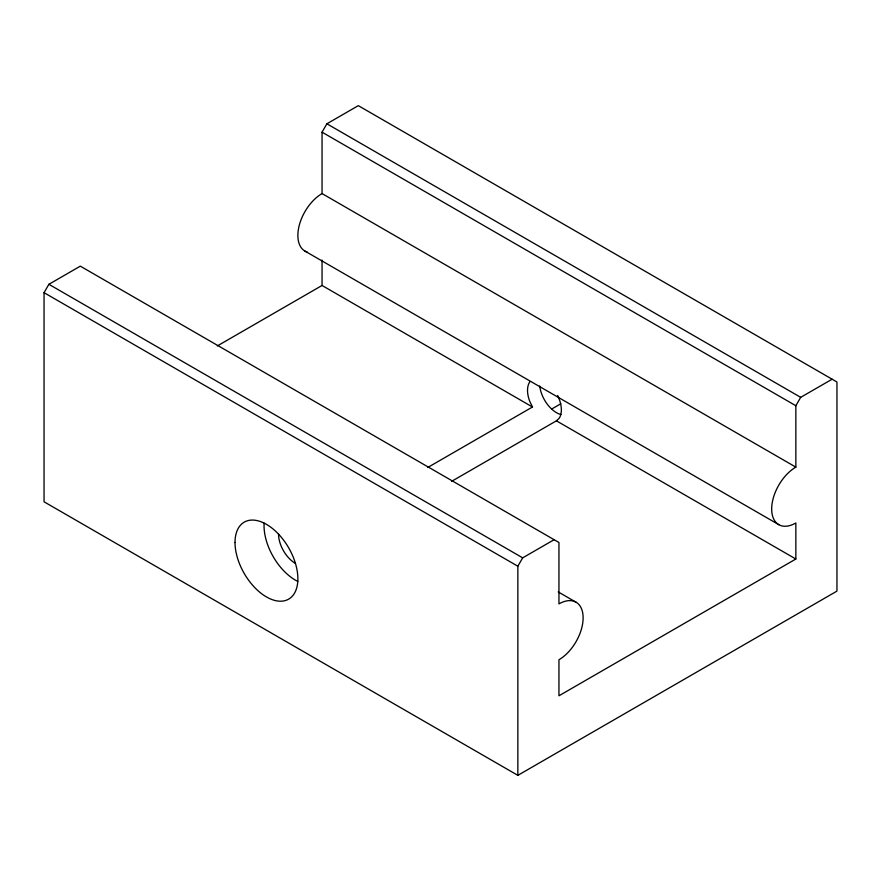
<?xml version="1.0" encoding="UTF-8"?>
<svg xmlns="http://www.w3.org/2000/svg" width="881" height="881" viewBox="0 0 881 881"><rect width="100%" height="100%" fill="white"/><g stroke="black" fill="none" stroke-linecap="round" stroke-linejoin="round"><path stroke-width="1.32" d="M307.337 252.131A34.183 19.734 -60 0 1 299.155 225.734A34.183 19.734 -60 0 1 322.05 193.578L322.05 132.172L326.884 123.792L358.314 105.654L836.95 381.991L836.95 591.118L517.852 775.346L44.05 501.796L44.05 292.668L48.884 284.299L80.314 266.15L558.95 542.498L558.95 603.903A34.183 19.734 -60 0 1 583.123 617.867A34.183 19.734 -60 0 1 558.95 659.737L558.95 695.792L795.851 559.017L795.851 522.962A34.183 19.734 -60 0 1 771.679 508.998A34.183 19.734 -60 0 1 795.851 467.128L795.851 405.723L800.686 397.342L832.116 379.204M517.852 775.346L517.852 566.219L522.686 557.849L554.116 539.701M451.656 481.323L556.418 420.821L559.105 418.365A23.93 13.821 60 0 0 557.596 395.437M217.288 345.958L322.05 285.466L532.476 407L427.726 467.503M551.506 409.147L560.79 403.784M556.418 420.821L795.851 559.017M326.884 123.792L800.686 397.342M322.05 132.172L795.851 405.723M322.05 193.578L795.851 467.128M304.958 251.096L778.76 524.647M48.884 284.299L522.686 557.849M44.05 292.668L517.852 566.219M558.191 591.9L576.042 602.208M532.476 407L529.789 401.45A23.93 13.821 60 0 1 529.789 381.914M322.05 260.093L322.05 285.466M295.454 563.433A23.93 13.821 60 0 1 278.539 534.128M560.911 414.566A23.93 13.821 60 0 1 539.756 386.021M297.8 581.427A44.446 25.659 60 0 1 264.124 523.094M235.018 542.498A44.446 25.659 60 0 0 282.162 601.139A44.446 25.659 60 0 0 282.162 538.291A44.446 25.659 60 0 0 235.018 542.498"/></g></svg>
